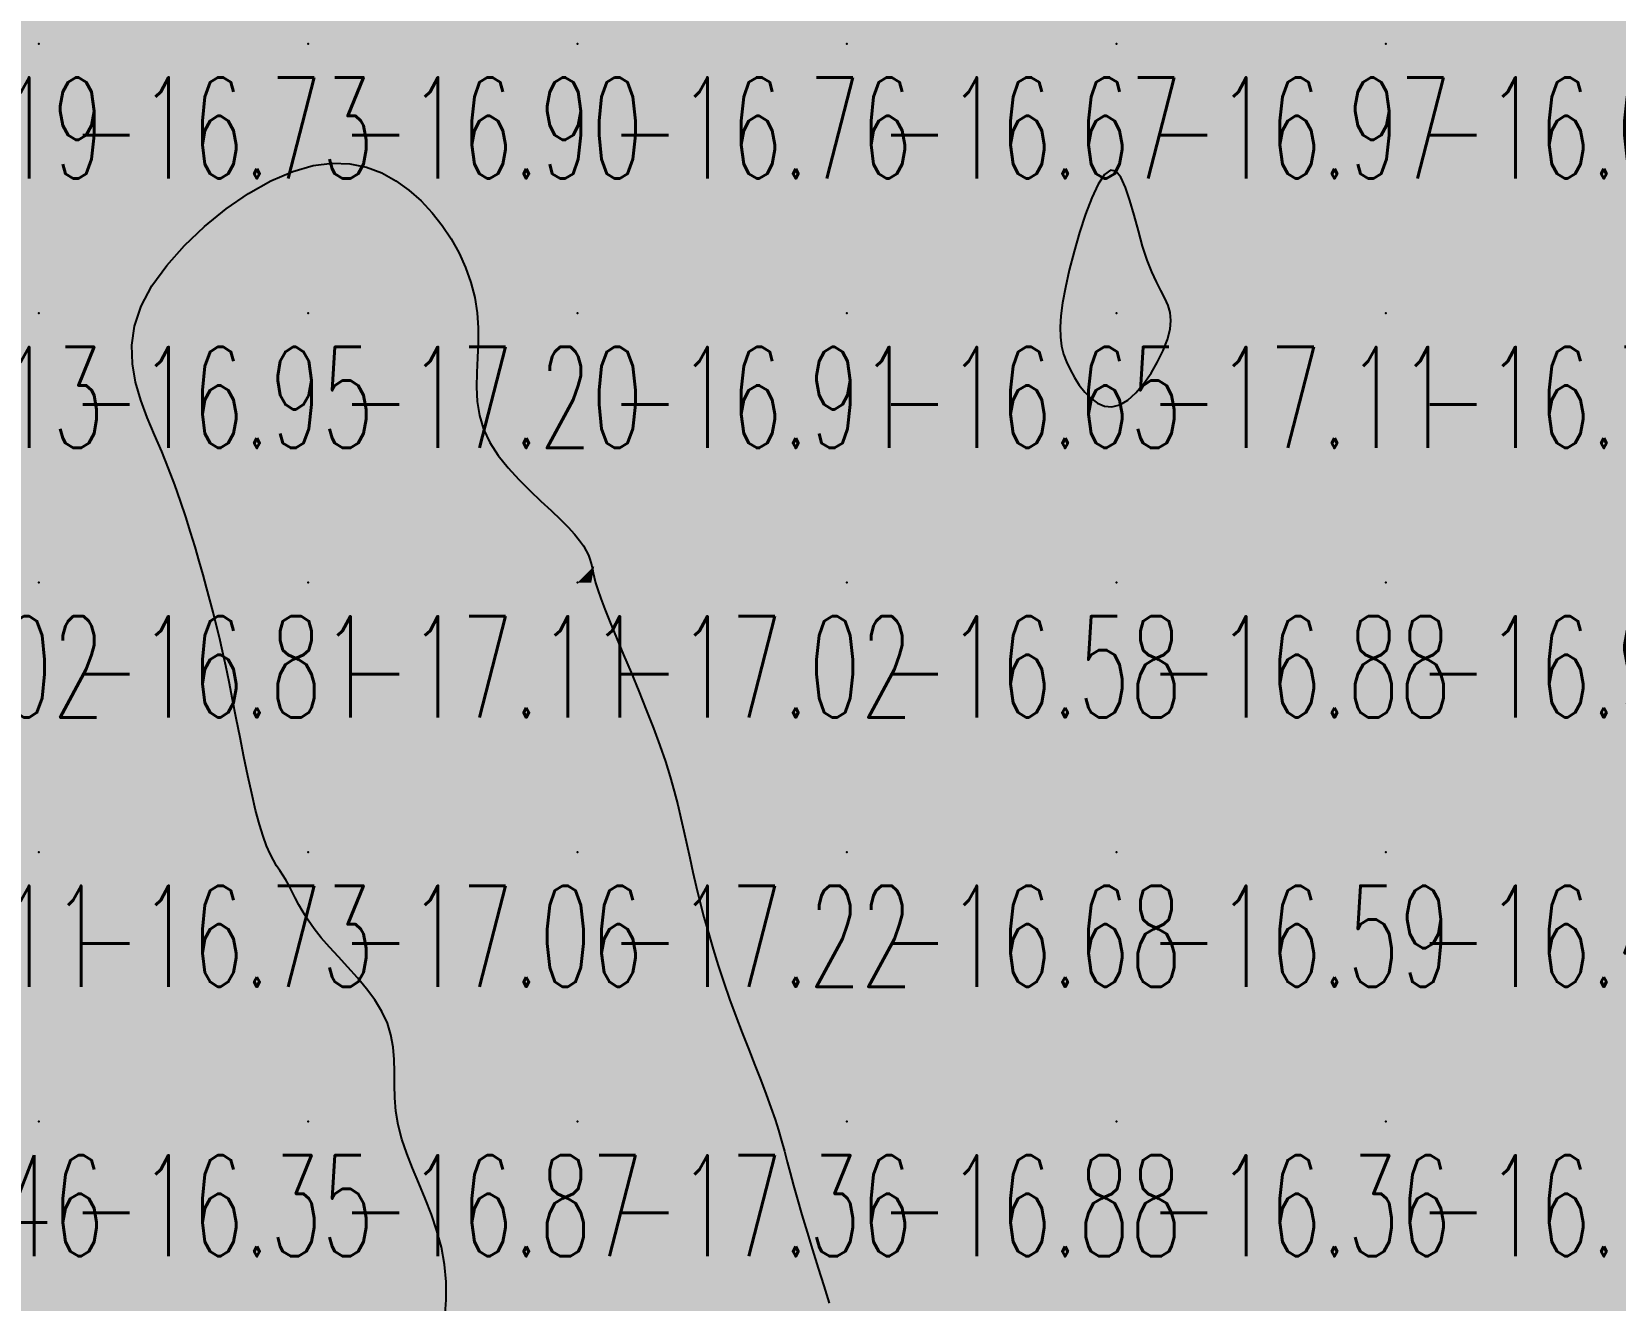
# Model space of a CAD drawing. Header units: millimetres. Extents: x 88261 to 90953, y 390274 to 392322.
# Drawn here: x 89400 to 89458.8, y 391590.6 to 391637.7 of the extents above; entities that cross this region are included whole.
import ezdxf
from ezdxf.enums import TextEntityAlignment as Align

# ---------------------------------------------------------------- set-up
doc = ezdxf.new("R2010")
doc.units = ezdxf.units.MM
doc.header["$LTSCALE"] = 25
for name, color, linetype in [('CN_03_00', 7, 'Continuous'), ('COTEAlt', 7, 'Continuous'), ('TN_COLORIAGE', 7, 'Continuous')]:
    doc.layers.add(name, color=color, linetype=linetype)
doc.styles.add('Simplex 1.0', font='Simplex.shx', dxfattribs={"width": 0.99, "height": 2.5})
doc.styles.get("Standard").update_dxf_attribs({"font": 'times.ttf'})

# ---------------------------------------------------------------- blocks, each defined once
blk = doc.blocks.new('COTE')
at = {"color": 0}
blk.add_point((0, 0), dxfattribs=at)
at = {"layer": 'COTEAlt'}
blk.add_attdef('ALT', text='', height=3.75, dxfattribs=at).set_placement((1.25, -1.25), align=Align.TOP_LEFT)

msp = doc.modelspace()

# ---------------------------------------------------------------- linework, layer by layer
at = {"layer": 'CN_03_00', "elevation": -17, "flags": 128}
msp.add_lwpolyline([(89415.32, 391589.93), (89415.373, 391590.619), (89415.368, 391591.287), (89415.307, 391591.937), (89415.192, 391592.57), (89415.026, 391593.188), (89414.823, 391593.79), (89414.596, 391594.377), (89414.359, 391594.951), (89414.126, 391595.51), (89413.91, 391596.057), (89413.727, 391596.59), (89413.589, 391597.111), (89413.506, 391597.62), (89413.466, 391598.117), (89413.452, 391598.604), (89413.447, 391599.08), (89413.435, 391599.547), (89413.399, 391600.004), (89413.322, 391600.453), (89413.188, 391600.895), (89412.984, 391601.328), (89412.721, 391601.754), (89412.414, 391602.169), (89412.077, 391602.574), (89411.726, 391602.967), (89411.376, 391603.347), (89411.041, 391603.712), (89410.737, 391604.062), (89410.475, 391604.395), (89410.254, 391604.71), (89410.065, 391605.008), (89409.905, 391605.287), (89409.766, 391605.547), (89409.643, 391605.787), (89409.53, 391606.006), (89409.42, 391606.204), (89409.309, 391606.383), (89409.195, 391606.555), (89409.078, 391606.735), (89408.958, 391606.937), (89408.835, 391607.177), (89408.707, 391607.469), (89408.576, 391607.828), (89408.44, 391608.269), (89408.299, 391608.801), (89408.155, 391609.409), (89408.01, 391610.074), (89407.864, 391610.776), (89407.72, 391611.496), (89407.578, 391612.213), (89407.441, 391612.908), (89407.31, 391613.561), (89407.186, 391614.156), (89407.067, 391614.702), (89406.951, 391615.207), (89406.836, 391615.685), (89406.721, 391616.145), (89406.601, 391616.599), (89406.477, 391617.059), (89406.345, 391617.535), (89406.203, 391618.037), (89406.05, 391618.564), (89405.884, 391619.113), (89405.704, 391619.682), (89405.508, 391620.268), (89405.295, 391620.869), (89405.063, 391621.481), (89404.811, 391622.102), (89404.541, 391622.731), (89404.274, 391623.368), (89404.032, 391624.016), (89403.84, 391624.677), (89403.722, 391625.354), (89403.701, 391626.047), (89403.801, 391626.761), (89404.045, 391627.496), (89404.451, 391628.252), (89404.997, 391629.012), (89405.656, 391629.754), (89406.4, 391630.459), (89407.202, 391631.107), (89408.034, 391631.676), (89408.868, 391632.147), (89409.675, 391632.498), (89410.434, 391632.716), (89411.142, 391632.806), (89411.8, 391632.783), (89412.412, 391632.659), (89412.979, 391632.446), (89413.504, 391632.158), (89413.989, 391631.807), (89414.437, 391631.406), (89414.849, 391630.966), (89415.223, 391630.494), (89415.557, 391629.995), (89415.848, 391629.473), (89416.092, 391628.934), (89416.287, 391628.381), (89416.431, 391627.821), (89416.521, 391627.258), (89416.557, 391626.695), (89416.554, 391626.136), (89416.531, 391625.582), (89416.507, 391625.033), (89416.499, 391624.493), (89416.526, 391623.962), (89416.607, 391623.442), (89416.76, 391622.934), (89416.997, 391622.44), (89417.306, 391621.962), (89417.667, 391621.504), (89418.063, 391621.067), (89418.474, 391620.654), (89418.881, 391620.268), (89419.266, 391619.912), (89419.61, 391619.587), (89419.898, 391619.296), (89420.132, 391619.036), (89420.318, 391618.805), (89420.463, 391618.6), (89420.572, 391618.418), (89420.652, 391618.256), (89420.708, 391618.112), (89420.746, 391617.982), (89420.773, 391617.862), (89420.797, 391617.74), (89420.823, 391617.604), (89420.861, 391617.44), (89420.916, 391617.236), (89420.997, 391616.978), (89421.11, 391616.653), (89421.264, 391616.249), (89421.462, 391615.756), (89421.697, 391615.189), (89421.959, 391614.564), (89422.237, 391613.899), (89422.521, 391613.212), (89422.8, 391612.521), (89423.064, 391611.844), (89423.303, 391611.197), (89423.509, 391610.595), (89423.684, 391610.033), (89423.835, 391609.503), (89423.966, 391608.995), (89424.084, 391608.502), (89424.193, 391608.014), (89424.3, 391607.523), (89424.41, 391607.02), (89424.528, 391606.498), (89424.655, 391605.957), (89424.792, 391605.399), (89424.941, 391604.825), (89425.103, 391604.237), (89425.278, 391603.636), (89425.468, 391603.025), (89425.673, 391602.404), (89425.894, 391601.776), (89426.126, 391601.148), (89426.364, 391600.526), (89426.6, 391599.917), (89426.831, 391599.329), (89427.049, 391598.769), (89427.25, 391598.243), (89427.427, 391597.758), (89427.578, 391597.319), (89427.706, 391596.913), (89427.819, 391596.526), (89427.924, 391596.143), (89428.029, 391595.749), (89428.139, 391595.329), (89428.263, 391594.868), (89428.408, 391594.351), (89428.577, 391593.77), (89428.767, 391593.138), (89428.97, 391592.475), (89429.179, 391591.801), (89429.387, 391591.136), (89429.588, 391590.501)], dxfattribs=at)
msp.add_lwpolyline([(89440.671, 391624.017), (89440.972, 391624.286), (89441.264, 391624.625), (89441.537, 391625.014), (89441.782, 391625.432), (89441.987, 391625.857), (89442.144, 391626.268), (89442.241, 391626.644), (89442.272, 391626.971), (89442.245, 391627.261), (89442.167, 391627.53), (89442.051, 391627.798), (89441.905, 391628.082), (89441.74, 391628.4), (89441.565, 391628.771), (89441.391, 391629.211), (89441.225, 391629.731), (89441.065, 391630.3), (89440.909, 391630.878), (89440.751, 391631.428), (89440.588, 391631.909), (89440.416, 391632.283), (89440.231, 391632.51), (89440.03, 391632.551), (89439.81, 391632.381), (89439.578, 391632.025), (89439.341, 391631.523), (89439.107, 391630.914), (89438.883, 391630.237), (89438.678, 391629.531), (89438.5, 391628.837), (89438.355, 391628.192), (89438.252, 391627.629), (89438.188, 391627.142), (89438.162, 391626.72), (89438.172, 391626.349), (89438.216, 391626.019), (89438.292, 391625.717), (89438.397, 391625.429), (89438.53, 391625.144), (89438.689, 391624.854), (89438.872, 391624.57), (89439.077, 391624.307), (89439.302, 391624.08), (89439.546, 391623.904), (89439.807, 391623.795), (89440.083, 391623.769), (89440.372, 391623.839), (89440.671, 391624.017)], close=True, dxfattribs=at)
at = {"layer": 'TN_COLORIAGE', "color": 183}
for points in [[(89394.356, 391637.239, -16.469), (89392.863, 391639.854, -16.469), (89400.249, 391637.239, -16.469), (89400.249, 391647.239, -16.469)], [(89400.249, 391647.239, -16.972), (89400.249, 391637.239, -16.972), (89410.249, 391647.239, -16.972)], [(89400.249, 391637.239, -16.972), (89410.249, 391637.239, -16.972), (89410.249, 391647.239, -16.972)], [(89420.015, 391647.239, -16.902), (89420.181, 391647.172, -16.902), (89410.249, 391647.239, -16.902), (89410.249, 391637.239, -16.902)], [(89420.181, 391647.172, -16.758), (89420.249, 391647.212, -16.758), (89410.249, 391637.239, -16.758), (89420.249, 391637.239, -16.758)], [(89420.249, 391647.212, -16.726), (89420.273, 391647.239, -16.726), (89420.249, 391637.239, -16.726), (89430.249, 391647.239, -16.726)], [(89420.249, 391637.239, -16.726), (89430.249, 391637.239, -16.726), (89430.249, 391647.239, -16.726)], [(89430.249, 391647.239, -16.301), (89430.249, 391637.239, -16.301), (89440.249, 391647.239, -16.301)], [(89430.249, 391637.239, -16.301), (89440.249, 391637.239, -16.301), (89440.249, 391647.239, -16.301)], [(89440.249, 391647.239, -16.033), (89440.249, 391637.239, -16.033), (89450.249, 391647.239, -16.033)], [(89440.249, 391637.239, -16.033), (89450.249, 391637.239, -16.033), (89450.249, 391647.239, -16.033)], [(89450.249, 391647.239, -16.123), (89450.249, 391637.239, -16.123), (89460.249, 391647.239, -16.123)], [(89450.249, 391637.239, -16.123), (89460.249, 391637.239, -16.123), (89460.249, 391647.239, -16.123)], [(89393.431, 391630.421, -16.73), (89394.356, 391637.239, -16.73), (89400.249, 391637.239, -16.73)], [(89397.375, 391627.239, -16.73), (89393.431, 391630.421, -16.73), (89400.249, 391627.239, -16.73), (89400.249, 391637.239, -16.73)], [(89400.249, 391637.239, -16.902), (89400.249, 391627.239, -16.902), (89410.249, 391637.239, -16.902)], [(89402.245, 391627.239, -16.902), (89410.249, 391633.987, -16.902), (89400.249, 391627.239, -16.902), (89410.249, 391637.239, -16.902)], [(89410.249, 391633.987, -16.758), (89414.811, 391631.802, -16.758), (89410.249, 391637.239, -16.758), (89420.249, 391637.239, -16.758)], [(89417.13, 391627.239, -16.758), (89414.811, 391631.802, -16.758), (89420.249, 391627.239, -16.758), (89420.249, 391637.239, -16.758)], [(89420.249, 391637.239, -16.667), (89420.249, 391627.239, -16.667), (89430.249, 391637.239, -16.667)], [(89420.249, 391627.239, -16.667), (89430.249, 391627.239, -16.667), (89430.249, 391637.239, -16.667)], [(89430.249, 391637.239, -16.969), (89430.249, 391627.239, -16.969), (89440.249, 391637.239, -16.969)], [(89440.249, 391634.95, -16.655), (89437.907, 391627.239, -16.655), (89440.249, 391637.239, -16.655), (89430.249, 391627.239, -16.655)], [(89440.249, 391634.95, -16.081), (89441.279, 391628.27, -16.081), (89440.249, 391637.239, -16.081), (89450.249, 391637.239, -16.081)], [(89442.979, 391627.239, -16.081), (89441.279, 391628.27, -16.081), (89450.249, 391627.239, -16.081), (89450.249, 391637.239, -16.081)], [(89450.249, 391637.239, -16.444), (89450.249, 391627.239, -16.444), (89460.249, 391637.239, -16.444)], [(89450.249, 391627.239, -16.444), (89460.249, 391627.239, -16.444), (89460.249, 391637.239, -16.444)], [(89393.336, 391620.327, -16.813), (89391.328, 391617.239, -16.813), (89400.249, 391627.239, -16.813), (89400.249, 391617.239, -16.813)], [(89393.336, 391620.327, -16.949), (89397.375, 391627.239, -16.949), (89400.249, 391627.239, -16.949)], [(89402.245, 391627.239, -16.813), (89405.043, 391622.034, -16.813), (89400.249, 391627.239, -16.813), (89400.249, 391617.239, -16.813)], [(89415.795, 391622.786, -16.908), (89417.13, 391627.239, -16.908), (89420.249, 391627.239, -16.908)], [(89420.249, 391619.219, -16.908), (89415.795, 391622.786, -16.908), (89420.249, 391627.239, -16.908)], [(89420.249, 391619.219, -16.655), (89420.867, 391617.858, -16.655), (89420.249, 391627.239, -16.655), (89430.249, 391627.239, -16.655)], [(89420.867, 391617.858, -16.576), (89420.758, 391617.239, -16.576), (89430.249, 391627.239, -16.576), (89430.249, 391617.239, -16.576)], [(89437.907, 391627.239, -16.576), (89438.256, 391625.247, -16.576), (89430.249, 391627.239, -16.576), (89430.249, 391617.239, -16.576)], [(89440.249, 391622.637, -16.719), (89442.979, 391627.239, -16.719), (89440.249, 391617.239, -16.719), (89450.249, 391627.239, -16.719)], [(89440.249, 391617.239, -16.719), (89450.249, 391617.239, -16.719), (89450.249, 391627.239, -16.719)], [(89450.249, 391617.239, -16.448), (89460.249, 391617.239, -16.448), (89460.249, 391627.239, -16.448)], [(89450.249, 391627.239, -16.448), (89450.249, 391617.239, -16.448), (89460.249, 391627.239, -16.448)], [(89440.249, 391622.637, -16.576), (89438.256, 391625.247, -16.576), (89440.249, 391617.239, -16.576), (89430.249, 391617.239, -16.576)], [(89406.448, 391617.239, -16.813), (89405.043, 391622.034, -16.813), (89400.249, 391617.239, -16.813)], [(89391.328, 391617.239, -16.813), (89393.875, 391610.865, -16.813), (89400.249, 391617.239, -16.813)], [(89393.875, 391610.865, -16.734), (89393.112, 391607.239, -16.734), (89400.249, 391617.239, -16.734), (89400.249, 391607.239, -16.734)], [(89406.448, 391617.239, -16.734), (89407.23, 391614.221, -16.734), (89400.249, 391617.239, -16.734), (89400.249, 391607.239, -16.734)], [(89420.758, 391617.239, -16.576), (89423.685, 391610.676, -16.576), (89430.249, 391617.239, -16.576)], [(89424.32, 391607.239, -16.576), (89423.685, 391610.676, -16.576), (89430.249, 391607.239, -16.576), (89430.249, 391617.239, -16.576)], [(89430.249, 391617.239, -16.876), (89430.249, 391607.239, -16.876), (89440.249, 391617.239, -16.876)], [(89430.249, 391607.239, -16.876), (89440.249, 391607.239, -16.876), (89440.249, 391617.239, -16.876)], [(89440.249, 391617.239, -16.97), (89440.249, 391607.239, -16.97), (89450.249, 391617.239, -16.97)], [(89440.249, 391607.239, -16.97), (89450.249, 391607.239, -16.97), (89450.249, 391617.239, -16.97)], [(89450.249, 391617.239, -16.504), (89450.249, 391607.239, -16.504), (89460.249, 391617.239, -16.504)], [(89450.249, 391607.239, -16.504), (89460.249, 391607.239, -16.504), (89460.249, 391617.239, -16.504)], [(89408.49, 391607.239, -16.734), (89407.23, 391614.221, -16.734), (89400.249, 391607.239, -16.734)], [(89393.112, 391607.239, -16.734), (89396.569, 391603.56, -16.734), (89400.249, 391607.239, -16.734)], [(89396.569, 391603.56, -16.351), (89394.378, 391597.239, -16.351), (89400.249, 391607.239, -16.351), (89400.249, 391597.239, -16.351)], [(89408.49, 391607.239, -16.351), (89409.445, 391606.436, -16.351), (89400.249, 391607.239, -16.351), (89400.249, 391597.239, -16.351)], [(89424.32, 391607.239, -16.676), (89425.496, 391602.486, -16.676), (89430.249, 391607.239, -16.676)], [(89427.738, 391597.239, -16.676), (89425.496, 391602.486, -16.676), (89430.249, 391597.239, -16.676), (89430.249, 391607.239, -16.676)], [(89430.249, 391607.239, -16.595), (89430.249, 391597.239, -16.595), (89440.249, 391607.239, -16.595)], [(89430.249, 391597.239, -16.595), (89440.249, 391597.239, -16.595), (89440.249, 391607.239, -16.595)], [(89440.249, 391607.239, -16.428), (89440.249, 391597.239, -16.428), (89450.249, 391607.239, -16.428)], [(89440.249, 391597.239, -16.428), (89450.249, 391597.239, -16.428), (89450.249, 391607.239, -16.428)], [(89450.249, 391607.239, -16.69), (89450.249, 391597.239, -16.69), (89460.249, 391607.239, -16.69)], [(89450.249, 391597.239, -16.69), (89460.249, 391597.239, -16.69), (89460.249, 391607.239, -16.69)], [(89410.249, 391604.241, -16.351), (89409.445, 391606.436, -16.351), (89410.249, 391597.239, -16.351), (89400.249, 391597.239, -16.351)], [(89410.249, 391604.241, -16.868), (89413.981, 391600.972, -16.868), (89410.249, 391597.239, -16.868)], [(89413.981, 391600.972, -16.868), (89412.952, 391597.239, -16.868), (89410.249, 391597.239, -16.868)], [(89394.21, 391591.201, -16.351), (89394.378, 391597.239, -16.351), (89400.249, 391597.239, -16.351)], [(89396.01, 391587.239, -16.351), (89394.21, 391591.201, -16.351), (89400.249, 391587.239, -16.351), (89400.249, 391597.239, -16.351)], [(89400.249, 391597.239, -16.868), (89400.249, 391587.239, -16.868), (89410.249, 391597.239, -16.868)], [(89400.249, 391587.239, -16.868), (89410.249, 391587.239, -16.868), (89410.249, 391597.239, -16.868)], [(89412.952, 391597.239, -16.564), (89415.745, 391592.736, -16.564), (89410.249, 391597.239, -16.564), (89410.249, 391587.239, -16.564)], [(89427.738, 391597.239, -16.88), (89428.115, 391595.106, -16.88), (89430.249, 391597.239, -16.88)], [(89430.249, 391588.447, -16.88), (89428.115, 391595.106, -16.88), (89430.249, 391597.239, -16.88)], [(89430.249, 391588.447, -16.361), (89430.5, 391587.49, -16.361), (89430.249, 391597.239, -16.361), (89440.249, 391597.239, -16.361)], [(89430.5, 391587.49, -16.233), (89430.459, 391587.239, -16.233), (89440.249, 391597.239, -16.233), (89440.249, 391587.239, -16.233)], [(89440.249, 391597.239, -16.098), (89440.249, 391587.239, -16.098), (89450.249, 391597.239, -16.098)], [(89440.249, 391587.239, -16), (89448.862, 391587.239, -16), (89450.249, 391597.239, -16), (89450.249, 391590.006, -16)], [(89460.249, 391597.239, -16), (89450.775, 391587.766, -16), (89450.249, 391597.239, -16), (89450.249, 391590.006, -16)], [(89460.249, 391597.239, -16), (89450.775, 391587.766, -16), (89460.249, 391587.239, -16), (89450.789, 391587.239, -16)], [(89415.745, 391592.736, -16.564), (89415.218, 391587.239, -16.564), (89410.249, 391587.239, -16.564)]]:
    msp.add_solid(points, dxfattribs=at)
at = {"layer": 'TN_COLORIAGE', "color": 193}
for points in [[(89437.907, 391627.239, -17.106), (89440.249, 391634.95, -17.106), (89440.249, 391627.239, -17.106)], [(89441.279, 391628.27, -17.106), (89440.249, 391634.95, -17.106), (89440.249, 391627.239, -17.106)], [(89410.249, 391633.987, -17.203), (89402.245, 391627.239, -17.203), (89410.249, 391627.239, -17.203)], [(89414.811, 391631.802, -17.203), (89410.249, 391633.987, -17.203), (89410.249, 391627.239, -17.203)], [(89414.811, 391631.802, -17.203), (89417.13, 391627.239, -17.203), (89410.249, 391627.239, -17.203)], [(89441.279, 391628.27, -17.106), (89442.979, 391627.239, -17.106), (89440.249, 391627.239, -17.106)], [(89405.043, 391622.034, -17.203), (89402.245, 391627.239, -17.203), (89410.249, 391627.239, -17.203)], [(89410.249, 391627.239, -17), (89405.043, 391622.034, -17), (89410.249, 391617.239, -17), (89406.448, 391617.239, -17)], [(89410.249, 391627.239, -17), (89417.13, 391627.239, -17), (89410.249, 391617.239, -17), (89415.795, 391622.786, -17)], [(89438.256, 391625.247, -17.106), (89437.907, 391627.239, -17.106), (89440.249, 391627.239, -17.106)], [(89438.256, 391625.247, -17.106), (89440.249, 391622.637, -17.106), (89440.249, 391627.239, -17.106)], [(89442.979, 391627.239, -17.106), (89440.249, 391622.637, -17.106), (89440.249, 391627.239, -17.106)], [(89410.249, 391617.239, -17), (89415.795, 391622.786, -17), (89420.249, 391617.239, -17), (89420.249, 391619.219, -17)], [(89420.867, 391617.858, -17.023), (89420.249, 391619.219, -17.023), (89420.249, 391617.239, -17.023)], [(89420.758, 391617.239, -17.023), (89420.867, 391617.858, -17.023), (89420.249, 391617.239, -17.023)], [(89407.23, 391614.221, -17.115), (89406.448, 391617.239, -17.115), (89410.249, 391617.239, -17.115)], [(89410.249, 391617.239, -17), (89407.23, 391614.221, -17), (89410.249, 391607.239, -17), (89408.49, 391607.239, -17)], [(89410.249, 391617.239, -17.023), (89410.249, 391607.239, -17.023), (89420.249, 391617.239, -17.023)], [(89410.249, 391607.239, -17.023), (89420.249, 391607.239, -17.023), (89420.249, 391617.239, -17.023)], [(89420.249, 391607.239, -17), (89423.685, 391610.676, -17), (89420.249, 391617.239, -17), (89420.758, 391617.239, -17)], [(89423.685, 391610.676, -17.222), (89424.32, 391607.239, -17.222), (89420.249, 391607.239, -17.222)], [(89409.445, 391606.436, -17.057), (89408.49, 391607.239, -17.057), (89410.249, 391607.239, -17.057)], [(89409.445, 391606.436, -17.057), (89410.249, 391604.241, -17.057), (89410.249, 391607.239, -17.057)], [(89420.249, 391607.239, -17), (89413.981, 391600.972, -17), (89410.249, 391607.239, -17), (89410.249, 391604.241, -17)], [(89420.249, 391597.239, -17), (89412.952, 391597.239, -17), (89420.249, 391607.239, -17), (89413.981, 391600.972, -17)], [(89420.249, 391597.239, -17), (89425.496, 391602.486, -17), (89420.249, 391607.239, -17), (89424.32, 391607.239, -17)], [(89425.496, 391602.486, -17.357), (89427.738, 391597.239, -17.357), (89420.249, 391597.239, -17.357)], [(89415.745, 391592.736, -17.357), (89412.952, 391597.239, -17.357), (89420.249, 391597.239, -17.357)], [(89420.249, 391587.239, -17), (89415.218, 391587.239, -17), (89420.249, 391597.239, -17), (89415.745, 391592.736, -17)], [(89420.249, 391587.239, -17), (89428.115, 391595.106, -17), (89420.249, 391597.239, -17), (89427.738, 391597.239, -17)], [(89420.249, 391587.239, -17), (89428.115, 391595.106, -17), (89430.249, 391587.239, -17), (89430.249, 391588.447, -17)]]:
    msp.add_solid(points, dxfattribs=at)

# ---------------------------------------------------------------- block references
at = {"layer": 'COTEAlt'}
ref = msp.add_blockref('COTE', (89390.249, 391637.239), dxfattribs=at)
ref.add_attrib('ALT', '-17.19', dxfattribs={"height": 3.75, "style": 'Simplex 1.0', "width": 0.6}).set_placement((89391.499, 391635.989), align=Align.TOP_LEFT)
ref = msp.add_blockref('COTE', (89400.249, 391637.239), dxfattribs=at)
ref.add_attrib('ALT', '-16.73', dxfattribs={"height": 3.75, "style": 'Simplex 1.0', "width": 0.6}).set_placement((89401.499, 391635.989), align=Align.TOP_LEFT)
ref = msp.add_blockref('COTE', (89410.249, 391637.239), dxfattribs=at)
ref.add_attrib('ALT', '-16.90', dxfattribs={"height": 3.75, "style": 'Simplex 1.0', "width": 0.6}).set_placement((89411.499, 391635.989), align=Align.TOP_LEFT)
ref = msp.add_blockref('COTE', (89420.249, 391637.239), dxfattribs=at)
ref.add_attrib('ALT', '-16.76', dxfattribs={"height": 3.75, "style": 'Simplex 1.0', "width": 0.6}).set_placement((89421.499, 391635.989), align=Align.TOP_LEFT)
ref = msp.add_blockref('COTE', (89430.249, 391637.239), dxfattribs=at)
ref.add_attrib('ALT', '-16.67', dxfattribs={"height": 3.75, "style": 'Simplex 1.0', "width": 0.6}).set_placement((89431.499, 391635.989), align=Align.TOP_LEFT)
ref = msp.add_blockref('COTE', (89440.249, 391637.239), dxfattribs=at)
ref.add_attrib('ALT', '-16.97', dxfattribs={"height": 3.75, "style": 'Simplex 1.0', "width": 0.6}).set_placement((89441.499, 391635.989), align=Align.TOP_LEFT)
ref = msp.add_blockref('COTE', (89450.249, 391637.239), dxfattribs=at)
ref.add_attrib('ALT', '-16.08', dxfattribs={"height": 3.75, "style": 'Simplex 1.0', "width": 0.6}).set_placement((89451.499, 391635.989), align=Align.TOP_LEFT)
ref = msp.add_blockref('COTE', (89390.249, 391627.239), dxfattribs=at)
ref.add_attrib('ALT', '-17.13', dxfattribs={"height": 3.75, "style": 'Simplex 1.0', "width": 0.6}).set_placement((89391.499, 391625.989), align=Align.TOP_LEFT)
ref = msp.add_blockref('COTE', (89400.249, 391627.239), dxfattribs=at)
ref.add_attrib('ALT', '-16.95', dxfattribs={"height": 3.75, "style": 'Simplex 1.0', "width": 0.6}).set_placement((89401.499, 391625.989), align=Align.TOP_LEFT)
ref = msp.add_blockref('COTE', (89410.249, 391627.239), dxfattribs=at)
ref.add_attrib('ALT', '-17.20', dxfattribs={"height": 3.75, "style": 'Simplex 1.0', "width": 0.6}).set_placement((89411.499, 391625.989), align=Align.TOP_LEFT)
ref = msp.add_blockref('COTE', (89420.249, 391627.239), dxfattribs=at)
ref.add_attrib('ALT', '-16.91', dxfattribs={"height": 3.75, "style": 'Simplex 1.0', "width": 0.6}).set_placement((89421.499, 391625.989), align=Align.TOP_LEFT)
ref = msp.add_blockref('COTE', (89430.249, 391627.239), dxfattribs=at)
ref.add_attrib('ALT', '-16.65', dxfattribs={"height": 3.75, "style": 'Simplex 1.0', "width": 0.6}).set_placement((89431.499, 391625.989), align=Align.TOP_LEFT)
ref = msp.add_blockref('COTE', (89440.249, 391627.239), dxfattribs=at)
ref.add_attrib('ALT', '-17.11', dxfattribs={"height": 3.75, "style": 'Simplex 1.0', "width": 0.6}).set_placement((89441.499, 391625.989), align=Align.TOP_LEFT)
ref = msp.add_blockref('COTE', (89450.249, 391627.239), dxfattribs=at)
ref.add_attrib('ALT', '-16.72', dxfattribs={"height": 3.75, "style": 'Simplex 1.0', "width": 0.6}).set_placement((89451.499, 391625.989), align=Align.TOP_LEFT)
ref = msp.add_blockref('COTE', (89390.249, 391617.239), dxfattribs=at)
ref.add_attrib('ALT', '-17.02', dxfattribs={"height": 3.75, "style": 'Simplex 1.0', "width": 0.6}).set_placement((89391.499, 391615.989), align=Align.TOP_LEFT)
ref = msp.add_blockref('COTE', (89400.249, 391617.239), dxfattribs=at)
ref.add_attrib('ALT', '-16.81', dxfattribs={"height": 3.75, "style": 'Simplex 1.0', "width": 0.6}).set_placement((89401.499, 391615.989), align=Align.TOP_LEFT)
ref = msp.add_blockref('COTE', (89410.249, 391617.239), dxfattribs=at)
ref.add_attrib('ALT', '-17.11', dxfattribs={"height": 3.75, "style": 'Simplex 1.0', "width": 0.6}).set_placement((89411.499, 391615.989), align=Align.TOP_LEFT)
ref = msp.add_blockref('COTE', (89420.249, 391617.239), dxfattribs=at)
ref.add_attrib('ALT', '-17.02', dxfattribs={"height": 3.75, "style": 'Simplex 1.0', "width": 0.6}).set_placement((89421.499, 391615.989), align=Align.TOP_LEFT)
ref = msp.add_blockref('COTE', (89430.249, 391617.239), dxfattribs=at)
ref.add_attrib('ALT', '-16.58', dxfattribs={"height": 3.75, "style": 'Simplex 1.0', "width": 0.6}).set_placement((89431.499, 391615.989), align=Align.TOP_LEFT)
ref = msp.add_blockref('COTE', (89440.249, 391617.239), dxfattribs=at)
ref.add_attrib('ALT', '-16.88', dxfattribs={"height": 3.75, "style": 'Simplex 1.0', "width": 0.6}).set_placement((89441.499, 391615.989), align=Align.TOP_LEFT)
ref = msp.add_blockref('COTE', (89450.249, 391617.239), dxfattribs=at)
ref.add_attrib('ALT', '-16.97', dxfattribs={"height": 3.75, "style": 'Simplex 1.0', "width": 0.6}).set_placement((89451.499, 391615.989), align=Align.TOP_LEFT)
ref = msp.add_blockref('COTE', (89390.249, 391607.239), dxfattribs=at)
ref.add_attrib('ALT', '-17.11', dxfattribs={"height": 3.75, "style": 'Simplex 1.0', "width": 0.6}).set_placement((89391.499, 391605.989), align=Align.TOP_LEFT)
ref = msp.add_blockref('COTE', (89400.249, 391607.239), dxfattribs=at)
ref.add_attrib('ALT', '-16.73', dxfattribs={"height": 3.75, "style": 'Simplex 1.0', "width": 0.6}).set_placement((89401.499, 391605.989), align=Align.TOP_LEFT)
ref = msp.add_blockref('COTE', (89410.249, 391607.239), dxfattribs=at)
ref.add_attrib('ALT', '-17.06', dxfattribs={"height": 3.75, "style": 'Simplex 1.0', "width": 0.6}).set_placement((89411.499, 391605.989), align=Align.TOP_LEFT)
ref = msp.add_blockref('COTE', (89420.249, 391607.239), dxfattribs=at)
ref.add_attrib('ALT', '-17.22', dxfattribs={"height": 3.75, "style": 'Simplex 1.0', "width": 0.6}).set_placement((89421.499, 391605.989), align=Align.TOP_LEFT)
ref = msp.add_blockref('COTE', (89430.249, 391607.239), dxfattribs=at)
ref.add_attrib('ALT', '-16.68', dxfattribs={"height": 3.75, "style": 'Simplex 1.0', "width": 0.6}).set_placement((89431.499, 391605.989), align=Align.TOP_LEFT)
ref = msp.add_blockref('COTE', (89440.249, 391607.239), dxfattribs=at)
ref.add_attrib('ALT', '-16.59', dxfattribs={"height": 3.75, "style": 'Simplex 1.0', "width": 0.6}).set_placement((89441.499, 391605.989), align=Align.TOP_LEFT)
ref = msp.add_blockref('COTE', (89450.249, 391607.239), dxfattribs=at)
ref.add_attrib('ALT', '-16.43', dxfattribs={"height": 3.75, "style": 'Simplex 1.0', "width": 0.6}).set_placement((89451.499, 391605.989), align=Align.TOP_LEFT)
ref = msp.add_blockref('COTE', (89390.249, 391597.239), dxfattribs=at)
ref.add_attrib('ALT', '-17.46', dxfattribs={"height": 3.75, "style": 'Simplex 1.0', "width": 0.6}).set_placement((89391.499, 391595.989), align=Align.TOP_LEFT)
ref = msp.add_blockref('COTE', (89400.249, 391597.239), dxfattribs=at)
ref.add_attrib('ALT', '-16.35', dxfattribs={"height": 3.75, "style": 'Simplex 1.0', "width": 0.6}).set_placement((89401.499, 391595.989), align=Align.TOP_LEFT)
ref = msp.add_blockref('COTE', (89410.249, 391597.239), dxfattribs=at)
ref.add_attrib('ALT', '-16.87', dxfattribs={"height": 3.75, "style": 'Simplex 1.0', "width": 0.6}).set_placement((89411.499, 391595.989), align=Align.TOP_LEFT)
ref = msp.add_blockref('COTE', (89420.249, 391597.239), dxfattribs=at)
ref.add_attrib('ALT', '-17.36', dxfattribs={"height": 3.75, "style": 'Simplex 1.0', "width": 0.6}).set_placement((89421.499, 391595.989), align=Align.TOP_LEFT)
ref = msp.add_blockref('COTE', (89430.249, 391597.239), dxfattribs=at)
ref.add_attrib('ALT', '-16.88', dxfattribs={"height": 3.75, "style": 'Simplex 1.0', "width": 0.6}).set_placement((89431.499, 391595.989), align=Align.TOP_LEFT)
ref = msp.add_blockref('COTE', (89440.249, 391597.239), dxfattribs=at)
ref.add_attrib('ALT', '-16.36', dxfattribs={"height": 3.75, "style": 'Simplex 1.0', "width": 0.6}).set_placement((89441.499, 391595.989), align=Align.TOP_LEFT)
ref = msp.add_blockref('COTE', (89450.249, 391597.239), dxfattribs=at)
ref.add_attrib('ALT', '-16.10', dxfattribs={"height": 3.75, "style": 'Simplex 1.0', "width": 0.6}).set_placement((89451.499, 391595.989), align=Align.TOP_LEFT)

doc.saveas('drawing.dxf')
